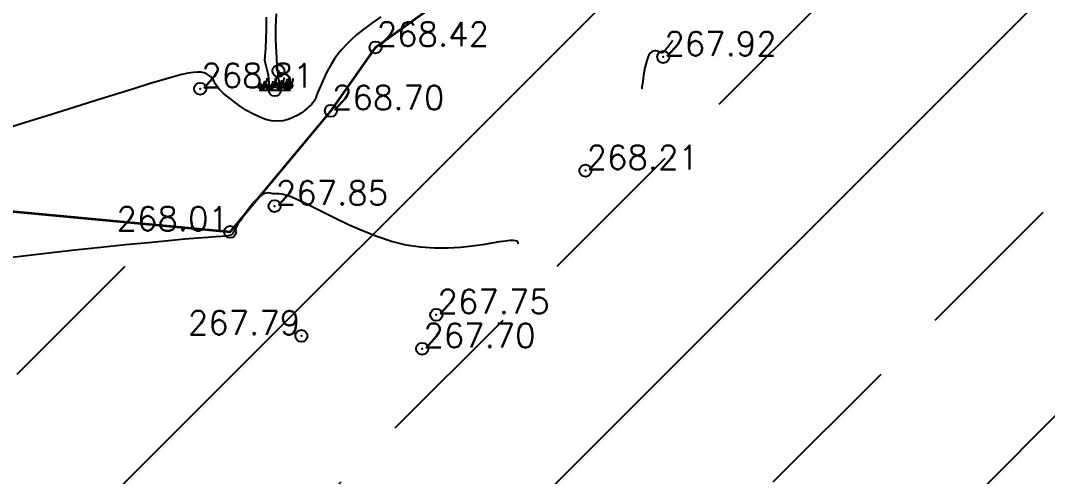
# Model space of a CAD drawing. Header units: millimetres. Extents: x 524954 to 526204, y 9523489 to 9524010.
# Drawn here: x 525250.84 to 525293.53, y 9523687.58 to 9523706.55 of the extents above; entities that cross this region are included whole.
import ezdxf
from ezdxf.enums import TextEntityAlignment as Align

# ---------------------------------------------------------------- set-up
doc = ezdxf.new("R2010")
doc.units = ezdxf.units.MM
doc.header["$PDMODE"] = 32
doc.header["$PDSIZE"] = 0.5
doc.linetypes.add('ACAD_ISO12W100', pattern=[21, 12, -3, 0, -3, 0, -3])
for name, color, linetype in [('Arbre', 34, 'ACAD_ISO12W100'), ('Bord Fleuve', 4, 'ACAD_ISO12W100'), ('CN_01_00', 3, 'Continuous'), ('CN_02_00', 4, 'Continuous'), ('TopoAlt', 3, 'Continuous'), ('TOPOJIS', 7, 'Continuous')]:
    doc.layers.add(name, color=color, linetype=linetype)
doc.styles.add('Simplex 1.0', font='Simplex.shx', dxfattribs={"width": 0.99, "height": 1})

# ---------------------------------------------------------------- blocks, each defined once
blk = doc.blocks.new('TCPOINT M')
at = {"color": 0}
blk.add_point((0, 0), dxfattribs=at)
at = {"layer": 'TopoAlt', "style": 'Simplex 1.0', "width": 0.99}
blk.add_attdef('ALT', (0.15, 0.15), '', height=1, dxfattribs=at)
blk = doc.blocks.new('v088')
at = {"linetype": 'Continuous'}
for p, q in [((-0.352, 2.542), (-0.344, 3.046)), ((0.045, 2.625), (0.064, 3.179)), ((0.043, 2.109), (0.045, 2.625)), ((-0.373, 1.752), (-0.352, 2.542)), ((-0.412, 1.235), (-0.373, 1.752)), ((0.102, 1.053), (0.043, 2.109)), ((-0.268, 0.628), (-0.412, 1.235)), ((0.151, 0.506), (0.102, 1.053)), ((-0.213, 0), (-0.268, 0.628)), ((0.256, 0), (0.151, 0.506)), ((-0.654, 0), (0.654, 0))]:
    blk.add_line(p, q, dxfattribs=at)
at = {"color": 3, "linetype": 'Continuous'}
for p, q in [((-0.329, 0.397), (-0.317, 0.454)), ((-0.317, 0.454), (-0.315, 0.507)), ((0.017, 0.377), (0.029, 0.435)), ((0.029, 0.435), (0.031, 0.488)), ((0.373, 0.416), (0.385, 0.474)), ((0.385, 0.474), (0.387, 0.526)), ((0.517, 0.426), (0.5, 0.476)), ((0.579, 0.38), (0.603, 0.474)), ((0.603, 0.474), (0.615, 0.531)), ((0.615, 0.531), (0.618, 0.584)), ((0.752, 0.373), (0.765, 0.43)), ((0.765, 0.43), (0.767, 0.483)), ((-0.661, 0.096), (-0.712, 0.106)), ((-0.618, 0.197), (-0.683, 0.202)), ((-0.567, 0.053), (-0.661, 0.096)), ((-0.587, 0.264), (-0.627, 0.308)), ((-0.596, 0.159), (-0.618, 0.197)), ((-0.536, 0.087), (-0.596, 0.159)), ((-0.541, 0.224), (-0.587, 0.264)), ((-0.527, 0.031), (-0.567, 0.053)), ((-0.529, 0.166), (-0.541, 0.224)), ((-0.5, 0.031), (-0.536, 0.087)), ((-0.524, 0.099), (-0.529, 0.166)), ((-0.505, 0.106), (-0.502, 0.188)), ((-0.5, 0.036), (-0.505, 0.106)), ((-0.502, 0.188), (-0.452, 0.267)), ((-0.483, 0.022), (-0.459, 0.072)), ((-0.464, 0.132), (-0.409, 0.214)), ((-0.459, 0.072), (-0.387, 0.132)), ((-0.452, 0.267), (-0.416, 0.349)), ((-0.416, 0.349), (-0.433, 0.399)), ((-0.409, 0.214), (-0.353, 0.303)), ((-0.387, 0.132), (-0.341, 0.178)), ((-0.315, 0.077), (-0.365, 0.087)), ((-0.353, 0.303), (-0.329, 0.397)), ((-0.341, 0.178), (-0.327, 0.226)), ((-0.272, 0.178), (-0.337, 0.183)), ((-0.327, 0.226), (-0.32, 0.26)), ((-0.221, 0.034), (-0.315, 0.077)), ((-0.24, 0.245), (-0.281, 0.288)), ((-0.25, 0.139), (-0.272, 0.178)), ((-0.19, 0.067), (-0.25, 0.139)), ((-0.195, 0.204), (-0.24, 0.245)), ((-0.18, 0.012), (-0.221, 0.034)), ((-0.183, 0.147), (-0.195, 0.204)), ((-0.154, 0.012), (-0.19, 0.067)), ((-0.178, 0.079), (-0.183, 0.147)), ((-0.159, 0.087), (-0.156, 0.168)), ((-0.154, 0.017), (-0.159, 0.087)), ((-0.156, 0.168), (-0.106, 0.248)), ((-0.137, 0.002), (-0.113, 0.053)), ((-0.118, 0.113), (-0.063, 0.195)), ((-0.113, 0.053), (-0.041, 0.113)), ((-0.106, 0.248), (-0.07, 0.329)), ((-0.07, 0.329), (-0.087, 0.38)), ((-0.063, 0.195), (-0.007, 0.284)), ((-0.041, 0.113), (0.005, 0.159)), ((0.041, 0.115), (-0.01, 0.125)), ((-0.007, 0.284), (0.017, 0.377)), ((0.005, 0.159), (0.019, 0.207)), ((0.019, 0.207), (0.026, 0.24)), ((0.084, 0.216), (0.019, 0.221)), ((0.135, 0.072), (0.041, 0.115)), ((0.115, 0.284), (0.075, 0.327)), ((0.106, 0.178), (0.084, 0.216)), ((0.166, 0.106), (0.106, 0.178)), ((0.161, 0.243), (0.115, 0.284)), ((0.175, 0.05), (0.135, 0.072)), ((0.173, 0.185), (0.161, 0.243)), ((0.202, 0.05), (0.166, 0.106)), ((0.178, 0.118), (0.173, 0.185)), ((0.197, 0.125), (0.2, 0.207)), ((0.202, 0.055), (0.197, 0.125)), ((0.2, 0.207), (0.25, 0.286)), ((0.219, 0.041), (0.243, 0.091)), ((0.272, 0.173), (0.221, 0.183)), ((0.238, 0.151), (0.293, 0.233)), ((0.243, 0.091), (0.315, 0.151)), ((0.25, 0.286), (0.286, 0.368)), ((0.315, 0.274), (0.25, 0.279)), ((0.286, 0.368), (0.269, 0.418)), ((0.365, 0.13), (0.272, 0.173)), ((0.293, 0.233), (0.349, 0.322)), ((0.346, 0.341), (0.305, 0.385)), ((0.337, 0.236), (0.315, 0.274)), ((0.315, 0.151), (0.361, 0.197)), ((0.397, 0.163), (0.337, 0.236)), ((0.392, 0.301), (0.346, 0.341)), ((0.349, 0.322), (0.373, 0.416)), ((0.361, 0.197), (0.375, 0.245)), ((0.406, 0.108), (0.365, 0.13)), ((0.421, 0.072), (0.37, 0.082)), ((0.375, 0.245), (0.382, 0.279)), ((0.404, 0.243), (0.392, 0.301)), ((0.433, 0.108), (0.397, 0.163)), ((0.464, 0.173), (0.399, 0.178)), ((0.409, 0.175), (0.404, 0.243)), ((0.514, 0.029), (0.421, 0.072)), ((0.428, 0.183), (0.43, 0.264)), ((0.433, 0.113), (0.428, 0.183)), ((0.43, 0.264), (0.481, 0.344)), ((0.45, 0.099), (0.474, 0.149)), ((0.495, 0.24), (0.454, 0.284)), ((0.486, 0.135), (0.464, 0.173)), ((0.469, 0.209), (0.524, 0.291)), ((0.474, 0.149), (0.546, 0.209)), ((0.481, 0.344), (0.517, 0.426)), ((0.546, 0.063), (0.486, 0.135)), ((0.541, 0.2), (0.495, 0.24)), ((0.555, 0.007), (0.514, 0.029)), ((0.524, 0.291), (0.579, 0.38)), ((0.553, 0.142), (0.541, 0.2)), ((0.546, 0.209), (0.591, 0.255)), ((0.582, 0.007), (0.546, 0.063)), ((0.558, 0.075), (0.553, 0.142)), ((0.577, 0.082), (0.579, 0.163)), ((0.582, 0.012), (0.577, 0.082)), ((0.579, 0.163), (0.63, 0.243)), ((0.591, 0.255), (0.606, 0.303)), ((0.599, -0.002), (0.623, 0.048)), ((0.606, 0.303), (0.613, 0.337)), ((0.618, 0.108), (0.673, 0.19)), ((0.623, 0.048), (0.695, 0.108)), ((0.63, 0.243), (0.666, 0.325)), ((0.666, 0.325), (0.649, 0.375)), ((0.673, 0.19), (0.728, 0.279)), ((0.695, 0.108), (0.74, 0.154)), ((0.728, 0.279), (0.752, 0.373)), ((0.74, 0.154), (0.755, 0.202)), ((0.755, 0.202), (0.762, 0.236))]:
    blk.add_line(p, q, dxfattribs=at)

msp = doc.modelspace()

# ---------------------------------------------------------------- hatches: boundary and pattern name
at = {"layer": 'Bord Fleuve', "ltscale": 0.5}
h = msp.add_hatch(dxfattribs=at)
h.set_pattern_fill('ANSI33', color=135, scale=2, style=0)
h.paths.add_polyline_path([(525394.875, 9523547.688), (525386.855, 9523539.684), (525374.857, 9523528.592), (525359.402, 9523533.054), (525302.267, 9523541.753), (525253.226, 9523571.678), (525189.199, 9523592.989), (525146.601, 9523610.427), (525134.908, 9523628.389), (525130.258, 9523644.878), (525129.915, 9523646.053), (525134.923, 9523646.805), (525141.4, 9523651.378), (525145.39, 9523652.194), (525150.779, 9523654.113), (525153.673, 9523654.734), (525157.062, 9523656.215), (525170.428, 9523659.554), (525190.68, 9523663.166), (525195.533, 9523671.037), (525214.046, 9523677.393), (525226.978, 9523684.419), (525241.856, 9523699.409), (525259.549, 9523697.749), (525263.742, 9523702.788), (525265.599, 9523705.429), (525271.397, 9523709.575), (525278.663, 9523713.162), (525282.299, 9523718.359), (525286.813, 9523721.853), (525297.974, 9523715.602), (525305.783, 9523711.053), (525316.348, 9523705.233), (525323.457, 9523701.143), (525333.272, 9523695.625), (525364.282, 9523678.524), (525367.141, 9523669.609), (525369.992, 9523664.673), (525374.256, 9523657.439), (525374.878, 9523649.759), (525376.197, 9523640.514), (525378.821, 9523632.503), (525377.801, 9523621.191), (525377.159, 9523606.875), (525382.451, 9523599.216), (525388.758, 9523585.471), (525391.317, 9523567.355), (525392.74, 9523563.589), (525392.123, 9523555.946)])

# ---------------------------------------------------------------- linework, layer by layer
at = {"layer": 'Bord Fleuve', "ltscale": 0.35, "const_width": 0.1, "flags": 128}
msp.add_lwpolyline([(525129.915, 9523646.053), (525134.923, 9523646.805), (525141.4, 9523651.378), (525145.39, 9523652.194), (525150.779, 9523654.113), (525153.673, 9523654.734), (525157.062, 9523656.215), (525170.428, 9523659.554), (525190.68, 9523663.166), (525195.533, 9523671.037), (525214.046, 9523677.393), (525226.978, 9523684.419), (525241.856, 9523699.409), (525259.549, 9523697.749), (525263.742, 9523702.788), (525265.599, 9523705.429), (525271.397, 9523709.575), (525278.663, 9523713.162), (525282.299, 9523718.359), (525286.804, 9523721.846)], dxfattribs=at)
at = {"layer": 'CN_01_00', "elevation": 269, "flags": 128}
msp.add_lwpolyline([(525265.816, 9523706.705), (525265.437, 9523706.438), (525265.108, 9523706.191), (525264.825, 9523705.961), (525264.582, 9523705.744), (525264.373, 9523705.538), (525264.193, 9523705.339), (525264.036, 9523705.143), (525263.896, 9523704.946), (525263.769, 9523704.747), (525263.654, 9523704.548), (525263.55, 9523704.352), (525263.457, 9523704.162), (525263.375, 9523703.981), (525263.303, 9523703.814), (525263.241, 9523703.663), (525263.19, 9523703.531), (525263.147, 9523703.421), (525263.11, 9523703.329), (525263.074, 9523703.25), (525263.035, 9523703.181), (525262.988, 9523703.115), (525262.93, 9523703.048), (525262.856, 9523702.977), (525262.763, 9523702.895), (525262.646, 9523702.8), (525262.506, 9523702.698), (525262.346, 9523702.597), (525262.165, 9523702.504), (525261.966, 9523702.427), (525261.75, 9523702.374), (525261.519, 9523702.353), (525261.274, 9523702.371), (525261.017, 9523702.433), (525260.753, 9523702.533), (525260.49, 9523702.661), (525260.233, 9523702.809), (525259.989, 9523702.968), (525259.764, 9523703.129), (525259.564, 9523703.282), (525259.396, 9523703.418), (525259.263, 9523703.53), (525259.163, 9523703.621), (525259.09, 9523703.695), (525259.037, 9523703.756), (525258.999, 9523703.808), (525258.971, 9523703.856), (525258.947, 9523703.904), (525258.921, 9523703.955), (525258.888, 9523704.014), (525258.846, 9523704.079), (525258.794, 9523704.145), (525258.732, 9523704.21), (525258.656, 9523704.27), (525258.567, 9523704.322), (525258.462, 9523704.364), (525258.342, 9523704.391), (525258.201, 9523704.401), (525258.03, 9523704.39), (525257.814, 9523704.355), (525257.54, 9523704.294), (525257.193, 9523704.202), (525256.762, 9523704.078), (525256.231, 9523703.919), (525255.588, 9523703.72), (525254.827, 9523703.481), (525253.972, 9523703.213), (525253.059, 9523702.926), (525252.121, 9523702.632), (525251.19, 9523702.344), (525250.301, 9523702.073)], dxfattribs=at)
at = {"layer": 'CN_02_00', "elevation": 268, "flags": 128}
for points in [[(525277.933, 9523705.694), (525277.933, 9523705.694), (525277.932, 9523705.692), (525277.93, 9523705.689), (525277.925, 9523705.683), (525277.918, 9523705.673), (525277.907, 9523705.658), (525277.891, 9523705.637), (525277.87, 9523705.609), (525277.844, 9523705.573), (525277.813, 9523705.532), (525277.779, 9523705.486), (525277.744, 9523705.439), (525277.708, 9523705.392), (525277.673, 9523705.346), (525277.64, 9523705.305), (525277.611, 9523705.27), (525277.587, 9523705.243), (525277.566, 9523705.223), (525277.547, 9523705.21), (525277.528, 9523705.204), (525277.507, 9523705.203), (525277.482, 9523705.208), (525277.452, 9523705.218), (525277.416, 9523705.232), (525277.371, 9523705.25), (525277.319, 9523705.267), (525277.263, 9523705.279), (525277.203, 9523705.282), (525277.141, 9523705.272), (525277.08, 9523705.243), (525277.021, 9523705.193), (525276.966, 9523705.116), (525276.916, 9523705.01), (525276.871, 9523704.88), (525276.832, 9523704.734), (525276.798, 9523704.579), (525276.768, 9523704.422), (525276.743, 9523704.27), (525276.722, 9523704.13), (525276.705, 9523704.011), (525276.692, 9523703.916), (525276.682, 9523703.845), (525276.675, 9523703.794), (525276.67, 9523703.76), (525276.667, 9523703.739), (525276.666, 9523703.728), (525276.665, 9523703.724), (525276.665, 9523703.724)], [(525271.528, 9523697.249), (525271.528, 9523697.249), (525271.528, 9523697.25), (525271.527, 9523697.252), (525271.527, 9523697.255), (525271.526, 9523697.262), (525271.525, 9523697.271), (525271.524, 9523697.284), (525271.522, 9523697.301), (525271.518, 9523697.322), (525271.505, 9523697.345), (525271.474, 9523697.367), (525271.416, 9523697.383), (525271.323, 9523697.392), (525271.186, 9523697.389), (525270.996, 9523697.372), (525270.745, 9523697.338), (525270.426, 9523697.284), (525270.045, 9523697.22), (525269.609, 9523697.156), (525269.125, 9523697.103), (525268.602, 9523697.071), (525268.046, 9523697.069), (525267.464, 9523697.11), (525266.866, 9523697.203), (525266.258, 9523697.355), (525265.65, 9523697.555), (525265.054, 9523697.79), (525264.479, 9523698.044), (525263.937, 9523698.304), (525263.437, 9523698.555), (525262.99, 9523698.784), (525262.606, 9523698.975), (525262.294, 9523699.119), (525262.046, 9523699.219), (525261.854, 9523699.282), (525261.707, 9523699.318), (525261.597, 9523699.333), (525261.514, 9523699.336), (525261.449, 9523699.333), (525261.392, 9523699.333), (525261.335, 9523699.341), (525261.276, 9523699.354), (525261.212, 9523699.367), (525261.144, 9523699.374), (525261.069, 9523699.369), (525260.986, 9523699.347), (525260.894, 9523699.303), (525260.791, 9523699.231), (525260.677, 9523699.128), (525260.555, 9523698.998), (525260.429, 9523698.849), (525260.302, 9523698.689), (525260.18, 9523698.523), (525260.066, 9523698.359), (525259.963, 9523698.205), (525259.877, 9523698.067), (525259.809, 9523697.952), (525259.756, 9523697.857), (525259.715, 9523697.781), (525259.679, 9523697.722), (525259.646, 9523697.677), (525259.61, 9523697.643), (525259.567, 9523697.619), (525259.512, 9523697.601), (525259.439, 9523697.588), (525259.333, 9523697.577), (525259.174, 9523697.565), (525258.947, 9523697.548), (525258.632, 9523697.524), (525258.213, 9523697.491), (525257.671, 9523697.444), (525256.989, 9523697.382), (525256.158, 9523697.302), (525255.206, 9523697.207), (525254.173, 9523697.101), (525253.096, 9523696.986), (525252.014, 9523696.866), (525250.963, 9523696.746), (525249.982, 9523696.627)]]:
    msp.add_lwpolyline(points, dxfattribs=at)

# ---------------------------------------------------------------- block references
at = {"layer": 'Arbre'}
msp.add_blockref('v088', (525261.41, 9523703.644), dxfattribs=at)
at = {"layer": 'TOPOJIS'}
ref = msp.add_blockref('TCPOINT M', (525265.599, 9523705.429, 268.42), dxfattribs=at)
ref.add_attrib('ALT', '268.42', (525265.649, 9523705.479, 268.42), dxfattribs={"layer": 'TopoAlt', "height": 1, "style": 'Simplex 1.0', "width": 0.99})
ref = msp.add_blockref('TCPOINT M', (525277.558, 9523705.028, 267.92), dxfattribs=at)
ref.add_attrib('ALT', '267.92', (525277.608, 9523705.078, 267.92), dxfattribs={"layer": 'TopoAlt', "height": 1, "style": 'Simplex 1.0', "width": 0.99})
ref = msp.add_blockref('TCPOINT M', (525258.306, 9523703.707, 268.81), dxfattribs=at)
ref.add_attrib('ALT', '268.81', (525258.356, 9523703.757, 268.81), dxfattribs={"layer": 'TopoAlt', "height": 1, "style": 'Simplex 1.0', "width": 0.99})
for p in [(525261.56, 9523704.45, 269.7), (525261.41, 9523703.644, 269.67)]:
    msp.add_blockref('TCPOINT M', p, dxfattribs=at)
ref = msp.add_blockref('TCPOINT M', (525263.742, 9523702.788, 268.7), dxfattribs=at)
ref.add_attrib('ALT', '268.70', (525263.792, 9523702.838, 268.7), dxfattribs={"layer": 'TopoAlt', "height": 1, "style": 'Simplex 1.0', "width": 0.99})
ref = msp.add_blockref('TCPOINT M', (525274.322, 9523700.299, 268.21), dxfattribs=at)
ref.add_attrib('ALT', '268.21', (525274.372, 9523700.349, 268.21), dxfattribs={"layer": 'TopoAlt', "height": 1, "style": 'Simplex 1.0', "width": 0.99})
ref = msp.add_blockref('TCPOINT M', (525261.403, 9523698.824, 267.85), dxfattribs=at)
ref.add_attrib('ALT', '267.85', (525261.453, 9523698.874, 267.85), dxfattribs={"layer": 'TopoAlt', "height": 1, "style": 'Simplex 1.0', "width": 0.99})
ref = msp.add_blockref('TCPOINT M', (525259.549, 9523697.749, 268.01), dxfattribs=at)
ref.add_attrib('ALT', '268.01', dxfattribs={"layer": 'TopoAlt', "height": 1, "style": 'Simplex 1.0', "width": 0.99}).set_placement((525259.499, 9523697.799, 268.01), align=Align.RIGHT)
ref = msp.add_blockref('TCPOINT M', (525268.125, 9523694.3, 267.75), dxfattribs=at)
ref.add_attrib('ALT', '267.75', (525268.175, 9523694.35, 267.75), dxfattribs={"layer": 'TopoAlt', "height": 1, "style": 'Simplex 1.0', "width": 0.99})
ref = msp.add_blockref('TCPOINT M', (525262.514, 9523693.422, 267.79), dxfattribs=at)
ref.add_attrib('ALT', '267.79', dxfattribs={"layer": 'TopoAlt', "height": 1, "style": 'Simplex 1.0', "width": 0.99}).set_placement((525262.464, 9523693.472, 267.79), align=Align.RIGHT)
ref = msp.add_blockref('TCPOINT M', (525267.536, 9523692.891, 267.7), dxfattribs=at)
ref.add_attrib('ALT', '267.70', (525267.586, 9523692.941, 267.7), dxfattribs={"layer": 'TopoAlt', "height": 1, "style": 'Simplex 1.0', "width": 0.99})

doc.saveas('drawing.dxf')
